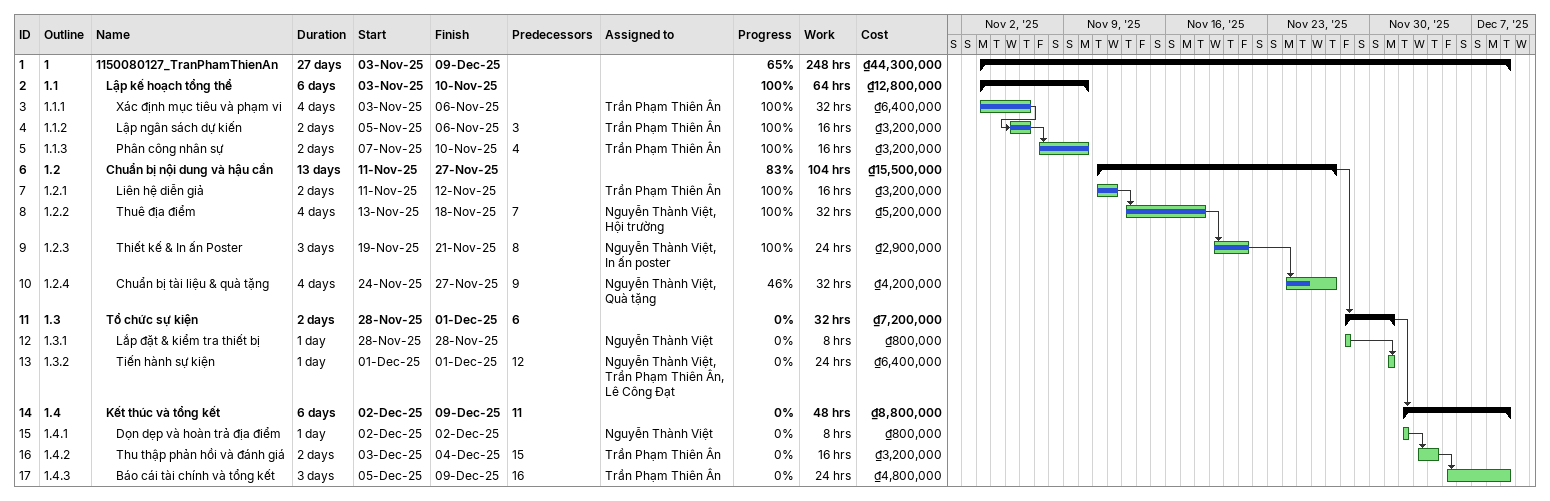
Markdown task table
| ID | WBS | Task | Duration | Start | Finish | Predecessors | Resources | % complete | Work (h) | Cost (₫) |
|---|---|---|---|---|---|---|---|---|---|---|
| 1 | 1 | **1150080127_TranPhamThienAn** | 27d | 2025-11-03 | 2025-12-09 |  |  | 65 | 248 | 44300000 |
| 2 | 1.1 | **Lập kế hoạch tổng thể** | 6d | 2025-11-03 | 2025-11-10 |  |  | 100 | 64 | 12800000 |
| 3 | 1.1.1 | Xác định mục tiêu và phạm vi | 4d | 2025-11-03 | 2025-11-06 |  | Trần Phạm Thiên Ân | 100 | 32 | 6400000 |
| 4 | 1.1.2 | Lập ngân sách dự kiến | 2d | 2025-11-05 | 2025-11-06 | 3 | Trần Phạm Thiên Ân | 100 | 16 | 3200000 |
| 5 | 1.1.3 | Phân công nhân sự | 2d | 2025-11-07 | 2025-11-10 | 4 | Trần Phạm Thiên Ân | 100 | 16 | 3200000 |
| 6 | 1.2 | **Chuẩn bị nội dung và hậu cần** | 13d | 2025-11-11 | 2025-11-27 |  |  | 83 | 104 | 15500000 |
| 7 | 1.2.1 | Liên hệ diễn giả | 2d | 2025-11-11 | 2025-11-12 |  | Trần Phạm Thiên Ân | 100 | 16 | 3200000 |
| 8 | 1.2.2 | Thuê địa điểm | 4d | 2025-11-13 | 2025-11-18 | 7 | Nguyễn Thành Việt, Hội trường | 100 | 32 | 5200000 |
| 9 | 1.2.3 | Thiết kế & In ấn Poster | 3d | 2025-11-19 | 2025-11-21 | 8 | Nguyễn Thành Việt, In ấn poster | 100 | 24 | 2900000 |
| 10 | 1.2.4 | Chuẩn bị tài liệu & quà tặng | 4d | 2025-11-24 | 2025-11-27 | 9 | Nguyễn Thành Việt, Quà tặng | 46 | 32 | 4200000 |
| 11 | 1.3 | **Tổ chức sự kiện** | 2d | 2025-11-28 | 2025-12-01 | 6 |  | 0 | 32 | 7200000 |
| 12 | 1.3.1 | Lắp đặt & kiểm tra thiết bị | 1d | 2025-11-28 | 2025-11-28 |  | Nguyễn Thành Việt | 0 | 8 | 800000 |
| 13 | 1.3.2 | Tiến hành sự kiện | 1d | 2025-12-01 | 2025-12-01 | 12 | Nguyễn Thành Việt, Trần Phạm Thiên Ân, Lê Công Đạt | 0 | 24 | 6400000 |
| 14 | 1.4 | **Kết thúc và tổng kết** | 6d | 2025-12-02 | 2025-12-09 | 11 |  | 0 | 48 | 8800000 |
| 15 | 1.4.1 | Dọn dẹp và hoàn trả địa điểm | 1d | 2025-12-02 | 2025-12-02 |  | Nguyễn Thành Việt | 0 | 8 | 800000 |
| 16 | 1.4.2 | Thu thập phản hồi và đánh giá | 2d | 2025-12-03 | 2025-12-04 | 15 | Trần Phạm Thiên Ân | 0 | 16 | 3200000 |
| 17 | 1.4.3 | Báo cái tài chính và tổng kết | 3d | 2025-12-05 | 2025-12-09 | 16 | Trần Phạm Thiên Ân | 0 | 24 | 4800000 |
